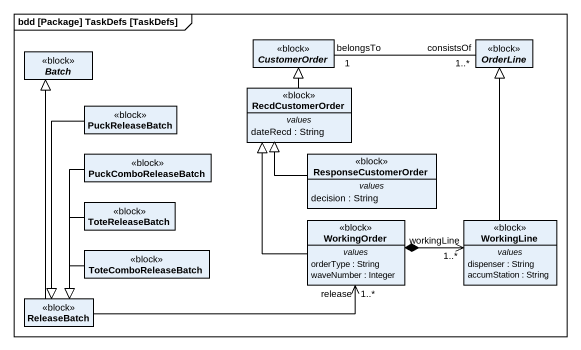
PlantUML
@startuml
mainframe bdd [Package] TaskDefs [TaskDefs]
hide circle
hide empty members
abstract class CustomerOrder <<block>>
abstract class OrderLine <<block>>
abstract class Batch <<block>>
class PuckReleaseBatch <<block>>
class RecdCustomerOrder <<block>> {
  -- values --
  dateRecd : String
}
class PuckComboReleaseBatch <<block>>
class ResponseCustomerOrder <<block>> {
  -- values --
  decision : String
}
class ToteReleaseBatch <<block>>
class WorkingOrder <<block>> {
  -- values --
  orderType : String
  waveNumber : Integer
}
class WorkingLine <<block>> {
  -- values --
  dispenser : String
  accumStation : String
}
class ToteComboReleaseBatch <<block>>
class ReleaseBatch <<block>>
CustomerOrder "belongsTo\n1" -right- "consistsOf\n1..*" OrderLine
PuckReleaseBatch --|> ReleaseBatch
RecdCustomerOrder -up-|> CustomerOrder
PuckComboReleaseBatch --|> ReleaseBatch
ResponseCustomerOrder -up-|> RecdCustomerOrder
ToteReleaseBatch --|> ReleaseBatch
WorkingOrder -up-|> RecdCustomerOrder
WorkingOrder *-right-> "workingLine\n1..*" WorkingLine
WorkingLine -up-|> OrderLine
ToteComboReleaseBatch -left-|> ReleaseBatch
ReleaseBatch -up-|> Batch
ReleaseBatch -right-> "release\n1..*" WorkingOrder
@enduml
